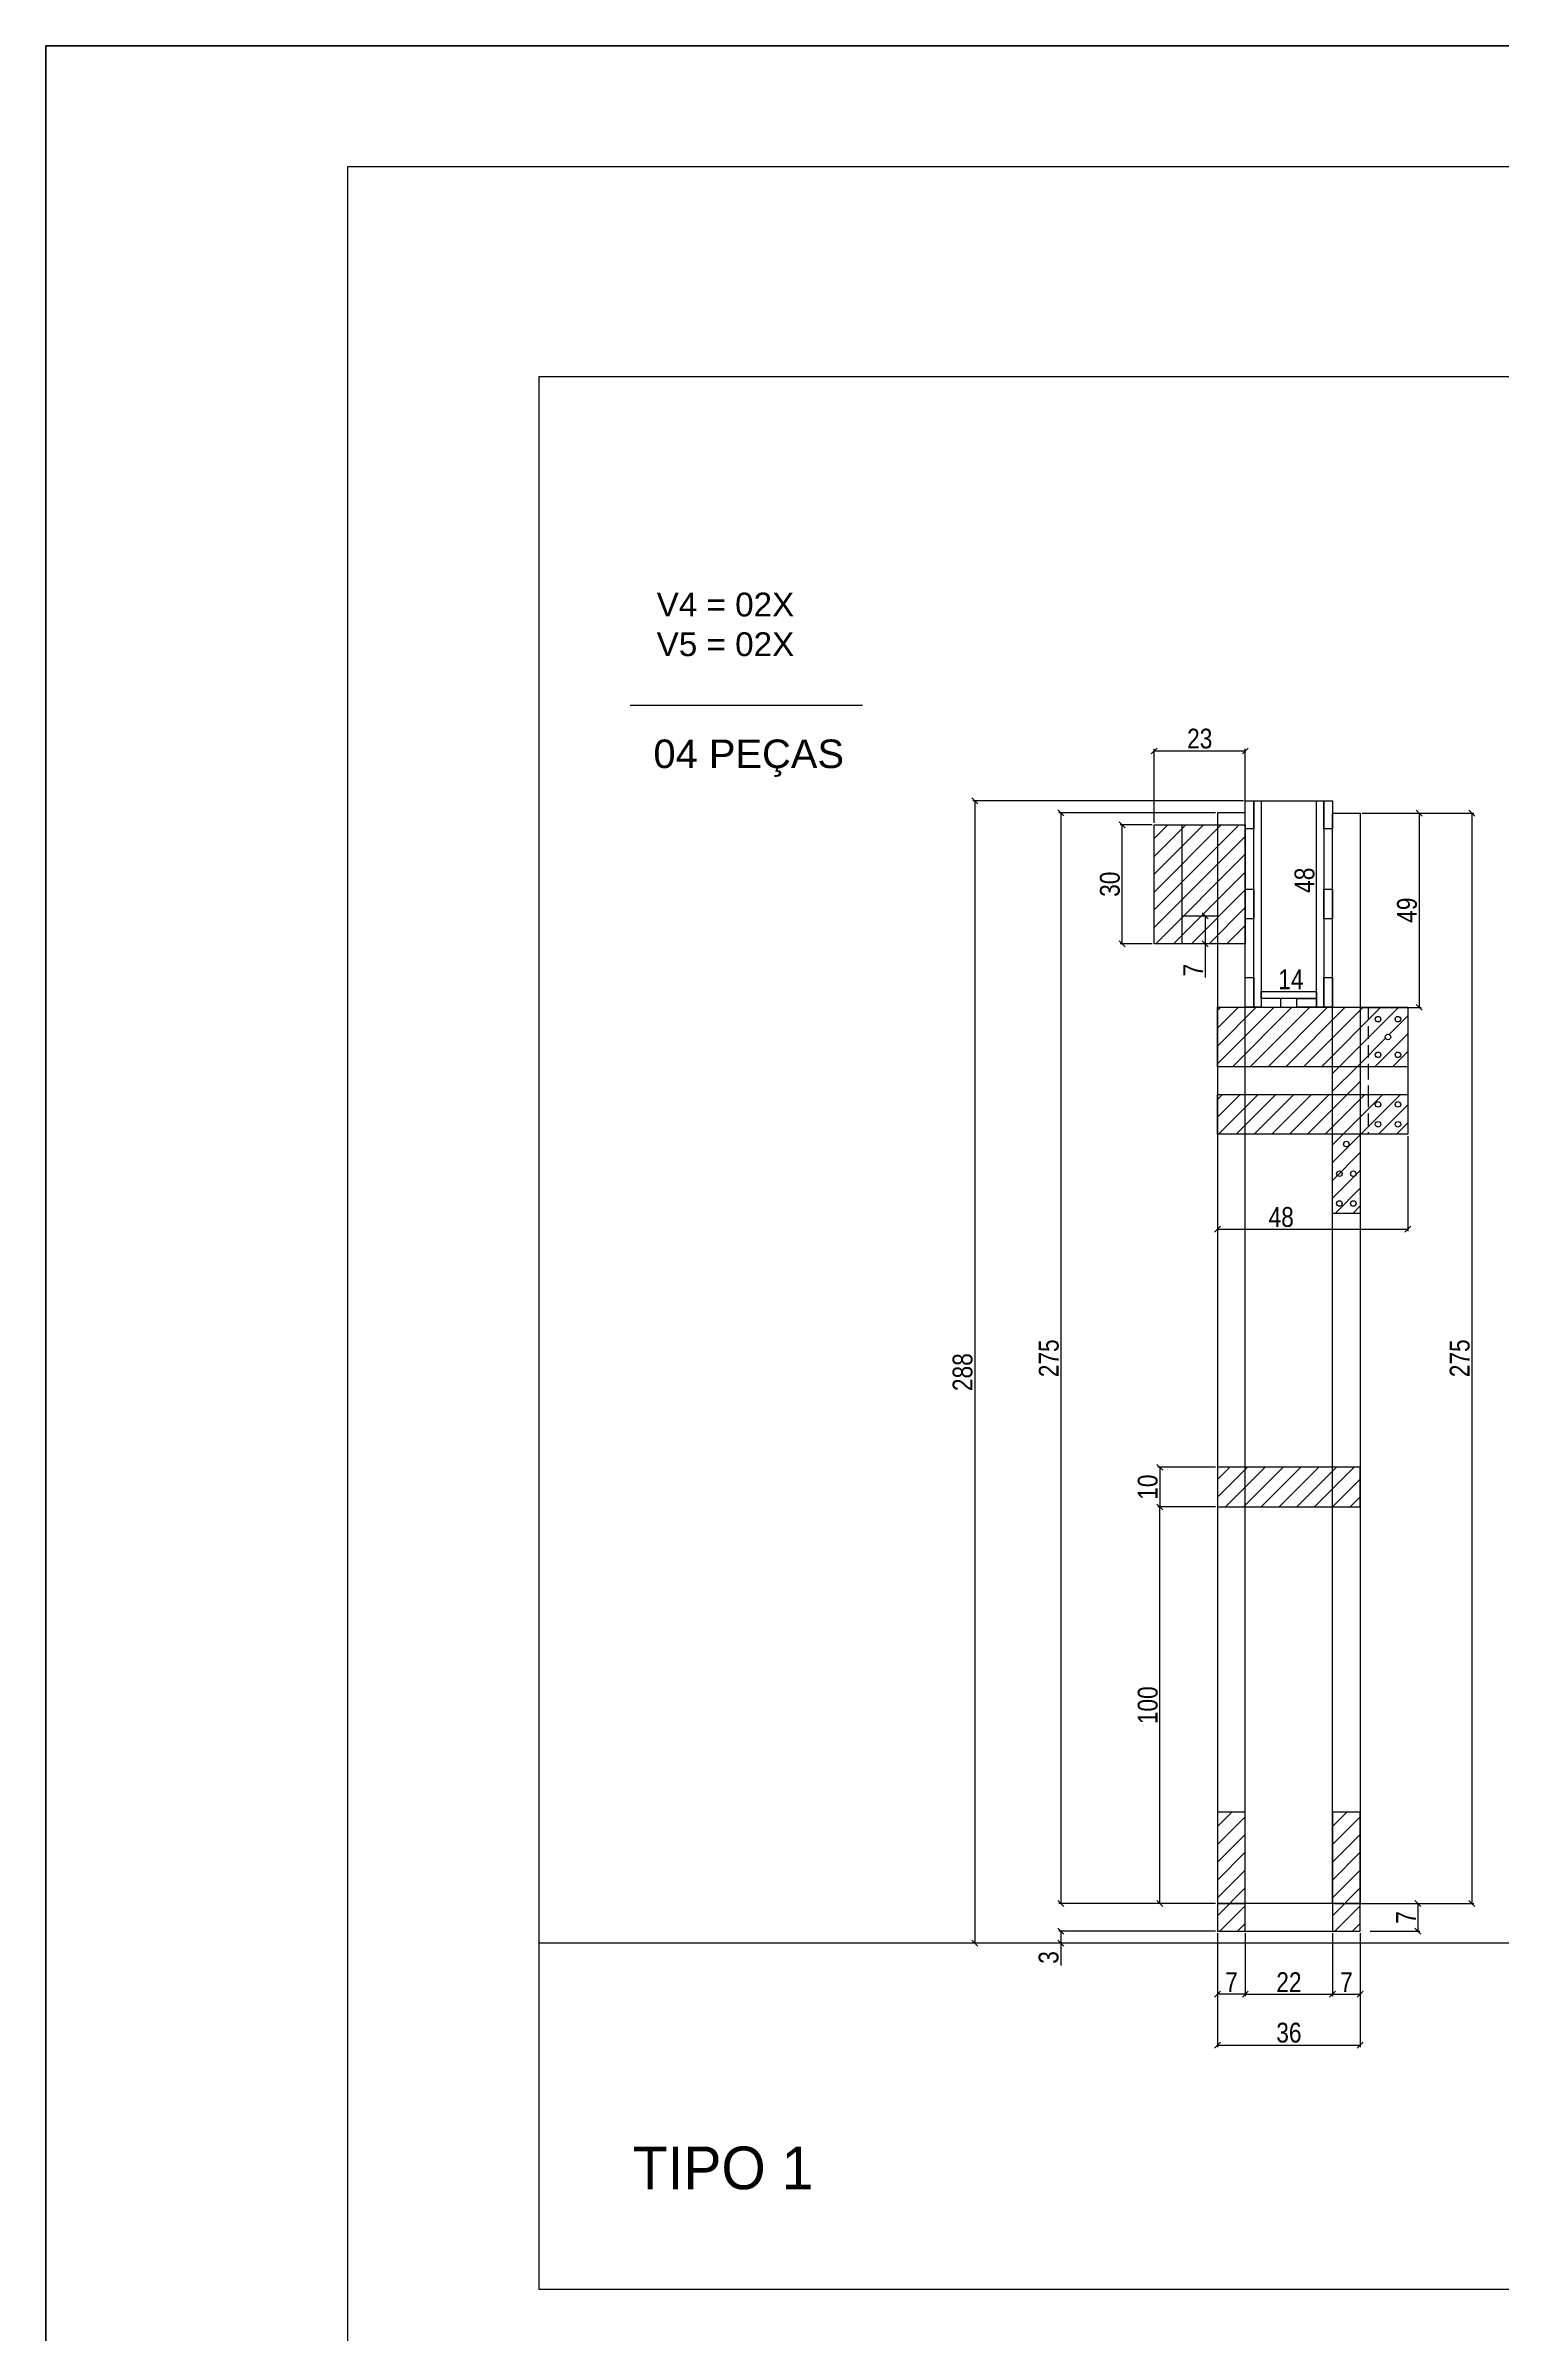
# Model space of a CAD drawing. Extents: x 23583 to 161354, y 153625 to 213918.
# Drawn here: x 29518 to 30253, y 212764 to 213918 of the extents above; entities that cross this region are included whole.
import ezdxf

# ---------------------------------------------------------------- set-up
doc = ezdxf.new("R2010")
doc.units = 0
doc.header["$PDMODE"] = 34
doc.header["$PDSIZE"] = 5
doc.linetypes.add('DASHED2', pattern=[9.525, 6.35, -3.175])
doc.layers.get('0').update_dxf_attribs({"linetype": 'CONTINUOUS'})
doc.layers.get('DEFPOINTS').update_dxf_attribs({"linetype": 'CONTINUOUS'})
for name, color, linetype in [('COTA', 241, 'CONTINUOUS'), ('detalhes', 4, 'CONTINUOUS'), ('HACHURA', 8, 'CONTINUOUS'), ('TIRAS REESCORAMENTO', 252, 'CONTINUOUS'), ('VIGAS', 3, 'CONTINUOUS')]:
    doc.layers.add(name, color=color, linetype=linetype)
doc.layers.add('FOLHA', color=255, linetype='CONTINUOUS', lineweight=40)
doc.styles.add('COTA TECNICA 2X', font='techl___.ttf', dxfattribs={"height": 10})
doc.styles.add('R80-50', font='arial.ttf', dxfattribs={"height": 10})
doc.styles.add('ROMAS860', font='ROMAS860.SHX', dxfattribs={"height": 8.5})
doc.dimstyles.new('SECAO', dxfattribs={"dimscale": 0.333333, "dimtxt": 5, "dimasz": 9, "dimexe": 3, "dimexo": 3, "dimgap": 3, "dimtad": 1, "dimdec": 1, "dimlfac": 0.5, "dimzin": 12, "dimdsep": 46, "dimtxsty": 'COTA TECNICA 2X', "dimblk1": 'OBLIQUE', "dimblk2": 'OBLIQUE', "dimsah": 1, "dimcen": 0.9, "dimclrd": 4, "dimclre": 4, "dimclrt": 240, "dimadec": 1, "dimazin": 3, "dimtfac": 1, "dimtdec": 1, "dimtmove": 0, "dimatfit": 3, "dimfxl": 1, "dimtolj": 1, "dimtzin": 12, "dimarcsym": 0})
pattern_1 = [(45, (6507.725, 15109.911), (-4.49012806, 4.49012806), [])]

# ---------------------------------------------------------------- blocks, each defined once
blk = doc.blocks.new('_Oblique')
at = {"color": 0, "linetype": 'ByBlock', "lineweight": -2}
blk.add_line((-0.5, -0.5), (0.5, 0.5), dxfattribs=at)
blk = doc.blocks.new('*D2805')
at = {"layer": 'DEFPOINTS', "color": 0, "transparency": 16777216}
for p in [(30109.6, 213531.3), (30030.6, 212981.2), (30109.6, 212981.2)]:
    blk.add_point(p, dxfattribs=at)
at = {"layer": 'detalhes', "color": 4, "lineweight": -2, "transparency": 16777216}
for p, q in [((30108.6, 213531.3), (30029.6, 213531.3)), ((30030.6, 213531.3), (30030.6, 212981.2)), ((30108.6, 212981.2), (30029.6, 212981.2))]:
    blk.add_line(p, q, dxfattribs=at)
at = {"layer": 'detalhes', "color": 4, "lineweight": -2, "transparency": 16777216, "xscale": 3, "yscale": 3, "zscale": 3}
for p, rotation in [((30030.6, 213531.3), 90), ((30030.6, 212981.2), 270)]:
    blk.add_blockref('_Oblique', p, dxfattribs=dict(at, rotation=rotation))
at = {"layer": 'detalhes', "color": 240, "transparency": 16777216, "insert": (30024.5, 213256.2), "char_height": 10, "attachment_point": 5, "rotation": 90, "style": 'COTA TECNICA 2X'}
blk.add_mtext('\\A1;275', dxfattribs=at)
blk = doc.blocks.new('*D2806')
at = {"layer": 'DEFPOINTS', "color": 0, "transparency": 16777216}
for p in [(30109.6, 212967.2), (30181.6, 212967.2), (30181.6, 212909.7)]:
    blk.add_point(p, dxfattribs=at)
at = {"layer": 'detalhes', "color": 4, "lineweight": -2, "transparency": 16777216}
for p, q in [((30109.6, 212966.2), (30109.6, 212908.7)), ((30181.6, 212966.2), (30181.6, 212908.7)), ((30109.6, 212909.7), (30181.6, 212909.7))]:
    blk.add_line(p, q, dxfattribs=at)
at = {"layer": 'detalhes', "color": 4, "lineweight": -2, "transparency": 16777216, "xscale": 3, "yscale": 3, "zscale": 3, "rotation": 180}
blk.add_blockref('_Oblique', (30109.6, 212909.7), dxfattribs=at)
at = {"layer": 'detalhes', "color": 4, "lineweight": -2, "transparency": 16777216, "xscale": 3, "yscale": 3, "zscale": 3}
blk.add_blockref('_Oblique', (30181.6, 212909.7), dxfattribs=at)
at = {"layer": 'detalhes', "color": 240, "transparency": 16777216, "insert": (30145.6, 212916), "char_height": 10, "attachment_point": 5, "style": 'COTA TECNICA 2X'}
blk.add_mtext('\\A1;36', dxfattribs=at)
blk = doc.blocks.new('*D2807')
at = {"layer": 'DEFPOINTS', "color": 0, "transparency": 16777216}
for p in [(30123.6, 212967.2), (30167.6, 212967.2), (30167.6, 212935.5)]:
    blk.add_point(p, dxfattribs=at)
at = {"layer": 'detalhes', "color": 4, "lineweight": -2, "transparency": 16777216}
for p, q in [((30123.6, 212966.2), (30123.6, 212934.5)), ((30167.6, 212966.2), (30167.6, 212934.5)), ((30123.6, 212935.5), (30167.6, 212935.5))]:
    blk.add_line(p, q, dxfattribs=at)
at = {"layer": 'detalhes', "color": 4, "lineweight": -2, "transparency": 16777216, "xscale": 3, "yscale": 3, "zscale": 3, "rotation": 180}
blk.add_blockref('_Oblique', (30123.6, 212935.5), dxfattribs=at)
at = {"layer": 'detalhes', "color": 4, "lineweight": -2, "transparency": 16777216, "xscale": 3, "yscale": 3, "zscale": 3}
blk.add_blockref('_Oblique', (30167.6, 212935.5), dxfattribs=at)
at = {"layer": 'detalhes', "color": 240, "transparency": 16777216, "insert": (30145.6, 212941.5), "char_height": 10, "attachment_point": 5, "style": 'COTA TECNICA 2X'}
blk.add_mtext('\\A1;22', dxfattribs=at)
blk = doc.blocks.new('*D2808')
at = {"layer": 'DEFPOINTS', "color": 0, "transparency": 16777216}
for p in [(30167.6, 212935.5), (30181.6, 212935.5), (30181.6, 212935.5)]:
    blk.add_point(p, dxfattribs=at)
at = {"layer": 'detalhes', "color": 4, "lineweight": -2, "transparency": 16777216}
blk.add_line((30167.6, 212935.5), (30181.6, 212935.5), dxfattribs=at)
at = {"layer": 'detalhes', "color": 4, "lineweight": -2, "transparency": 16777216, "xscale": 3, "yscale": 3, "zscale": 3, "rotation": 180}
blk.add_blockref('_Oblique', (30167.6, 212935.5), dxfattribs=at)
at = {"layer": 'detalhes', "color": 4, "lineweight": -2, "transparency": 16777216, "xscale": 3, "yscale": 3, "zscale": 3}
blk.add_blockref('_Oblique', (30181.6, 212935.5), dxfattribs=at)
at = {"layer": 'detalhes', "color": 240, "transparency": 16777216, "insert": (30174.6, 212941.5), "char_height": 10, "attachment_point": 5, "style": 'COTA TECNICA 2X'}
blk.add_mtext('\\A1;7', dxfattribs=at)
blk = doc.blocks.new('*D2809')
at = {"layer": 'DEFPOINTS', "color": 0, "transparency": 16777216}
for p in [(30109.6, 212935.5), (30109.6, 212935.5), (30123.6, 212935.5)]:
    blk.add_point(p, dxfattribs=at)
at = {"layer": 'detalhes', "color": 4, "lineweight": -2, "transparency": 16777216}
blk.add_line((30123.6, 212935.5), (30109.6, 212935.5), dxfattribs=at)
at = {"layer": 'detalhes', "color": 4, "lineweight": -2, "transparency": 16777216, "xscale": 3, "yscale": 3, "zscale": 3, "rotation": 180}
blk.add_blockref('_Oblique', (30109.6, 212935.5), dxfattribs=at)
at = {"layer": 'detalhes', "color": 4, "lineweight": -2, "transparency": 16777216, "xscale": 3, "yscale": 3, "zscale": 3}
blk.add_blockref('_Oblique', (30123.6, 212935.5), dxfattribs=at)
at = {"layer": 'detalhes', "color": 240, "transparency": 16777216, "insert": (30116.6, 212941.5), "char_height": 10, "attachment_point": 5, "style": 'COTA TECNICA 2X'}
blk.add_mtext('\\A1;7', dxfattribs=at)
blk = doc.blocks.new('*D2810')
at = {"layer": 'DEFPOINTS', "color": 0, "transparency": 16777216}
for p in [(30109.6, 213201.2), (30080.5, 213181.2), (30109.6, 213181.2)]:
    blk.add_point(p, dxfattribs=at)
at = {"layer": 'detalhes', "color": 4, "lineweight": -2, "transparency": 16777216}
for p, q in [((30108.6, 213201.2), (30079.5, 213201.2)), ((30080.5, 213201.2), (30080.5, 213181.2)), ((30108.6, 213181.2), (30079.5, 213181.2))]:
    blk.add_line(p, q, dxfattribs=at)
at = {"layer": 'detalhes', "color": 4, "lineweight": -2, "transparency": 16777216, "xscale": 3, "yscale": 3, "zscale": 3}
for p, rotation in [((30080.5, 213201.2), 90), ((30080.5, 213181.2), 270)]:
    blk.add_blockref('_Oblique', p, dxfattribs=dict(at, rotation=rotation))
at = {"layer": 'detalhes', "color": 240, "transparency": 16777216, "insert": (30074.4, 213191.2), "char_height": 10, "attachment_point": 5, "rotation": 90, "style": 'COTA TECNICA 2X'}
blk.add_mtext('\\A1;10', dxfattribs=at)
blk = doc.blocks.new('*D2811')
at = {"layer": 'DEFPOINTS', "color": 0, "transparency": 16777216}
for p in [(30181.6, 213531.2), (30181.6, 213433.2), (30211.3, 213433.2)]:
    blk.add_point(p, dxfattribs=at)
at = {"layer": 'detalhes', "color": 4, "lineweight": -2, "transparency": 16777216}
for p, q in [((30182.6, 213531.2), (30212.3, 213531.2)), ((30211.3, 213531.2), (30211.3, 213433.2)), ((30182.6, 213433.2), (30212.3, 213433.2))]:
    blk.add_line(p, q, dxfattribs=at)
at = {"layer": 'detalhes', "color": 4, "lineweight": -2, "transparency": 16777216, "xscale": 3, "yscale": 3, "zscale": 3}
for p, rotation in [((30211.3, 213531.2), 90), ((30211.3, 213433.2), 270)]:
    blk.add_blockref('_Oblique', p, dxfattribs=dict(at, rotation=rotation))
at = {"layer": 'detalhes', "color": 240, "transparency": 16777216, "insert": (30205.2, 213482.2), "char_height": 10, "attachment_point": 5, "rotation": 90, "style": 'COTA TECNICA 2X'}
blk.add_mtext('\\A1;49', dxfattribs=at)
blk = doc.blocks.new('*D2812')
at = {"layer": 'DEFPOINTS', "color": 0, "transparency": 16777216}
for p in [(30123.6, 213537.3), (29987.1, 212961.2), (30109.6, 212961.2)]:
    blk.add_point(p, dxfattribs=at)
at = {"layer": 'detalhes', "color": 4, "lineweight": -2, "transparency": 16777216}
for p, q in [((30122.6, 213537.3), (29986.1, 213537.3)), ((29987.1, 213537.3), (29987.1, 212961.2)), ((30108.6, 212961.2), (29986.1, 212961.2))]:
    blk.add_line(p, q, dxfattribs=at)
at = {"layer": 'detalhes', "color": 4, "lineweight": -2, "transparency": 16777216, "xscale": 3, "yscale": 3, "zscale": 3}
for p, rotation in [((29987.1, 213537.3), 90), ((29987.1, 212961.2), 270)]:
    blk.add_blockref('_Oblique', p, dxfattribs=dict(at, rotation=rotation))
at = {"layer": 'detalhes', "color": 240, "transparency": 16777216, "insert": (29981, 213249.2), "char_height": 10, "attachment_point": 5, "rotation": 90, "style": 'COTA TECNICA 2X'}
blk.add_mtext('\\A1;288', dxfattribs=at)
blk = doc.blocks.new('*D2813')
at = {"layer": 'DEFPOINTS', "color": 0, "transparency": 16777216}
for p in [(30109.6, 212967.2), (30030.6, 212961.2), (30109.6, 212961.2)]:
    blk.add_point(p, dxfattribs=at)
at = {"layer": 'detalhes', "color": 4, "lineweight": -2, "transparency": 16777216}
for p, q in [((30108.6, 212967.2), (30029.6, 212967.2)), ((30030.6, 212967.2), (30030.6, 212961.2)), ((30108.6, 212961.2), (30029.6, 212961.2)), ((30030.6, 212961.2), (30030.6, 212949.9))]:
    blk.add_line(p, q, dxfattribs=at)
at = {"layer": 'detalhes', "color": 4, "lineweight": -2, "transparency": 16777216, "xscale": 3, "yscale": 3, "zscale": 3}
for p, rotation in [((30030.6, 212967.2), 90), ((30030.6, 212961.2), 270)]:
    blk.add_blockref('_Oblique', p, dxfattribs=dict(at, rotation=rotation))
at = {"layer": 'detalhes', "color": 240, "transparency": 16777216, "insert": (30024.4, 212954), "char_height": 10, "attachment_point": 5, "rotation": 90, "style": 'COTA TECNICA 2X'}
blk.add_mtext('\\A1;3', dxfattribs=at)
blk = doc.blocks.new('*D2799')
at = {"layer": 'DEFPOINTS', "color": 0, "transparency": 16777216}
for p in [(30146.6, 213537.3), (30159.6, 213537.3), (30146.6, 213441.2)]:
    blk.add_point(p, dxfattribs=at)
at = {"layer": 'detalhes', "color": 240, "transparency": 16777216, "insert": (30153.5, 213497.3), "char_height": 10, "attachment_point": 5, "rotation": 90, "style": 'COTA TECNICA 2X'}
blk.add_mtext('\\A1;48', dxfattribs=at)
blk = doc.blocks.new('*D2800')
at = {"layer": 'DEFPOINTS', "color": 0, "transparency": 16777216}
for p in [(30131.6, 213441.2), (30159.6, 213441.2), (30159.6, 213441.2)]:
    blk.add_point(p, dxfattribs=at)
at = {"layer": 'detalhes', "color": 240, "transparency": 16777216, "insert": (30146.6, 213447.3), "char_height": 10, "attachment_point": 5, "style": 'COTA TECNICA 2X'}
blk.add_mtext('\\A1;14', dxfattribs=at)
blk = doc.blocks.new('*D2801')
at = {"layer": 'DEFPOINTS', "color": 0, "transparency": 16777216}
for p in [(30080.5, 213181.2), (30109.6, 213181.2), (30108.6, 212981.2)]:
    blk.add_point(p, dxfattribs=at)
at = {"layer": 'detalhes', "color": 4, "lineweight": -2, "transparency": 16777216}
for p, q in [((30108.6, 213181.2), (30079.5, 213181.2)), ((30080.5, 212981.2), (30080.5, 213181.2)), ((30107.6, 212981.2), (30079.5, 212981.2))]:
    blk.add_line(p, q, dxfattribs=at)
at = {"layer": 'detalhes', "color": 4, "lineweight": -2, "transparency": 16777216, "xscale": 3, "yscale": 3, "zscale": 3}
for p, rotation in [((30080.5, 213181.2), 90), ((30080.5, 212981.2), 270)]:
    blk.add_blockref('_Oblique', p, dxfattribs=dict(at, rotation=rotation))
at = {"layer": 'detalhes', "color": 240, "transparency": 16777216, "insert": (30074.4, 213081.2), "char_height": 10, "attachment_point": 5, "rotation": 90, "style": 'COTA TECNICA 2X'}
blk.add_mtext('\\A1;100', dxfattribs=at)
blk = doc.blocks.new('*D2802')
at = {"layer": 'DEFPOINTS', "color": 0, "transparency": 16777216}
for p in [(30109.6, 213393.2), (30205.6, 213369.2), (30205.6, 213321.3)]:
    blk.add_point(p, dxfattribs=at)
at = {"layer": 'detalhes', "color": 4, "lineweight": -2, "transparency": 16777216}
for p, q in [((30109.6, 213392.2), (30109.6, 213320.3)), ((30205.6, 213368.2), (30205.6, 213320.3)), ((30109.6, 213321.3), (30205.6, 213321.3))]:
    blk.add_line(p, q, dxfattribs=at)
at = {"layer": 'detalhes', "color": 4, "lineweight": -2, "transparency": 16777216, "xscale": 3, "yscale": 3, "zscale": 3, "rotation": 180}
blk.add_blockref('_Oblique', (30109.6, 213321.3), dxfattribs=at)
at = {"layer": 'detalhes', "color": 4, "lineweight": -2, "transparency": 16777216, "xscale": 3, "yscale": 3, "zscale": 3}
blk.add_blockref('_Oblique', (30205.6, 213321.3), dxfattribs=at)
at = {"layer": 'detalhes', "color": 240, "transparency": 16777216, "insert": (30141.7, 213327.4), "char_height": 10, "attachment_point": 5, "style": 'COTA TECNICA 2X'}
blk.add_mtext('\\A1;48', dxfattribs=at)
blk = doc.blocks.new('*D2803')
at = {"layer": 'DEFPOINTS', "color": 0, "transparency": 16777216}
for p in [(30182.6, 213531.2), (30182.6, 212981.2), (30237.9, 212981.2)]:
    blk.add_point(p, dxfattribs=at)
at = {"layer": 'detalhes', "color": 4, "lineweight": -2, "transparency": 16777216}
for p, q in [((30183.6, 213531.2), (30238.9, 213531.2)), ((30237.9, 213531.2), (30237.9, 212981.2)), ((30183.6, 212981.2), (30238.9, 212981.2))]:
    blk.add_line(p, q, dxfattribs=at)
at = {"layer": 'detalhes', "color": 4, "lineweight": -2, "transparency": 16777216, "xscale": 3, "yscale": 3, "zscale": 3}
for p, rotation in [((30237.9, 213531.2), 90), ((30237.9, 212981.2), 270)]:
    blk.add_blockref('_Oblique', p, dxfattribs=dict(at, rotation=rotation))
at = {"layer": 'detalhes', "color": 240, "transparency": 16777216, "insert": (30231.8, 213256.2), "char_height": 10, "attachment_point": 5, "rotation": 90, "style": 'COTA TECNICA 2X'}
blk.add_mtext('\\A1;275', dxfattribs=at)
blk = doc.blocks.new('*D2804')
at = {"layer": 'DEFPOINTS', "color": 0, "transparency": 16777216}
for p in [(30167.6, 212981.2), (30185.6, 212967.2), (30210.7, 212967.2)]:
    blk.add_point(p, dxfattribs=at)
at = {"layer": 'detalhes', "color": 4, "lineweight": -2, "transparency": 16777216}
for p, q in [((30168.6, 212981.2), (30211.7, 212981.2)), ((30210.7, 212981.2), (30210.7, 212967.2)), ((30186.6, 212967.2), (30211.7, 212967.2))]:
    blk.add_line(p, q, dxfattribs=at)
at = {"layer": 'detalhes', "color": 4, "lineweight": -2, "transparency": 16777216, "xscale": 3, "yscale": 3, "zscale": 3}
for p, rotation in [((30210.7, 212981.2), 90), ((30210.7, 212967.2), 270)]:
    blk.add_blockref('_Oblique', p, dxfattribs=dict(at, rotation=rotation))
at = {"layer": 'detalhes', "color": 240, "transparency": 16777216, "insert": (30204.7, 212974.2), "char_height": 10, "attachment_point": 5, "rotation": 90, "style": 'COTA TECNICA 2X'}
blk.add_mtext('\\A1;7', dxfattribs=at)
blk = doc.blocks.new('*D2814')
at = {"layer": 'DEFPOINTS', "color": 0, "transparency": 16777216}
for p in [(30061.5, 213525.3), (30077.6, 213525.3), (30077.6, 213465.3)]:
    blk.add_point(p, dxfattribs=at)
at = {"layer": 'detalhes', "color": 4, "lineweight": -2, "transparency": 16777216}
for p, q in [((30076.6, 213525.3), (30060.5, 213525.3)), ((30061.5, 213465.3), (30061.5, 213525.3)), ((30076.6, 213465.3), (30060.5, 213465.3))]:
    blk.add_line(p, q, dxfattribs=at)
at = {"layer": 'detalhes', "color": 4, "lineweight": -2, "transparency": 16777216, "xscale": 3, "yscale": 3, "zscale": 3}
for p, rotation in [((30061.5, 213525.3), 90), ((30061.5, 213465.3), 270)]:
    blk.add_blockref('_Oblique', p, dxfattribs=dict(at, rotation=rotation))
at = {"layer": 'detalhes', "color": 240, "transparency": 16777216, "insert": (30055.3, 213495.3), "char_height": 10, "attachment_point": 5, "rotation": 90, "style": 'COTA TECNICA 2X'}
blk.add_mtext('\\A1;30', dxfattribs=at)
blk = doc.blocks.new('*D2815')
at = {"layer": 'DEFPOINTS', "color": 0, "transparency": 16777216}
for p in [(30123.6, 213562.5), (30123.6, 213531.3), (30077.6, 213525.3)]:
    blk.add_point(p, dxfattribs=at)
at = {"layer": 'detalhes', "color": 4, "lineweight": -2, "transparency": 16777216}
for p, q in [((30077.6, 213526.3), (30077.6, 213563.5)), ((30077.6, 213562.5), (30123.6, 213562.5)), ((30123.6, 213532.3), (30123.6, 213563.5))]:
    blk.add_line(p, q, dxfattribs=at)
at = {"layer": 'detalhes', "color": 4, "lineweight": -2, "transparency": 16777216, "xscale": 3, "yscale": 3, "zscale": 3, "rotation": 180}
blk.add_blockref('_Oblique', (30077.6, 213562.5), dxfattribs=at)
at = {"layer": 'detalhes', "color": 4, "lineweight": -2, "transparency": 16777216, "xscale": 3, "yscale": 3, "zscale": 3}
blk.add_blockref('_Oblique', (30123.6, 213562.5), dxfattribs=at)
at = {"layer": 'detalhes', "color": 240, "transparency": 16777216, "insert": (30100.6, 213568.7), "char_height": 10, "attachment_point": 5, "style": 'COTA TECNICA 2X'}
blk.add_mtext('\\A1;23', dxfattribs=at)
blk = doc.blocks.new('*D2816')
at = {"layer": 'DEFPOINTS', "color": 0, "transparency": 16777216}
for p in [(30104, 213479.3), (30103.4, 213465.3), (30104, 213465.3)]:
    blk.add_point(p, dxfattribs=at)
at = {"layer": 'detalhes', "color": 4, "lineweight": -2, "transparency": 16777216}
for p, q in [((30103, 213479.3), (30102.4, 213479.3)), ((30103.4, 213479.3), (30103.4, 213465.3)), ((30103, 213465.3), (30102.4, 213465.3)), ((30103.4, 213465.3), (30103.4, 213448.2))]:
    blk.add_line(p, q, dxfattribs=at)
at = {"layer": 'detalhes', "color": 4, "lineweight": -2, "transparency": 16777216, "xscale": 3, "yscale": 3, "zscale": 3}
for p, rotation in [((30103.4, 213479.3), 90), ((30103.4, 213465.3), 270)]:
    blk.add_blockref('_Oblique', p, dxfattribs=dict(at, rotation=rotation))
at = {"layer": 'detalhes', "color": 240, "transparency": 16777216, "insert": (30097.3, 213452), "char_height": 10, "attachment_point": 5, "rotation": 90, "style": 'COTA TECNICA 2X'}
blk.add_mtext('\\A1;7', dxfattribs=at)

msp = doc.modelspace()

# ---------------------------------------------------------------- hatches: boundary and pattern name
at = {"layer": 'COTA'}
h = msp.add_hatch(dxfattribs=at)
h.set_pattern_fill('ANSI31', color=256, scale=2, style=0)
h.set_pattern_definition([(45, (10466.6496, 208401.51), (-4.490128, 4.490128), [])])
h.paths.add_polyline_path([(30123.58, 213465.28), (30077.58, 213465.28), (30077.58, 213525.28), (30123.58, 213525.28)])
h = msp.add_hatch(dxfattribs=at)
h.set_pattern_fill('ANSI31', color=256, scale=2, style=0)
h.set_pattern_definition(pattern_1)
h.paths.add_polyline_path([(30205.58, 213433.23), (30109.58, 213433.23), (30109.58, 213403.23), (30205.58, 213403.23)])
edge = h.paths.add_edge_path(flags=16)
edge.add_arc((30190.58, 213409.23), 1.4, 0, 360)
edge = h.paths.add_edge_path(flags=16)
edge.add_arc((30195.58, 213418.23), 1.4, 0, 360)
edge = h.paths.add_edge_path(flags=16)
edge.add_arc((30190.58, 213427.23), 1.4, 0, 360)
edge = h.paths.add_edge_path(flags=16)
edge.add_arc((30200.58, 213409.23), 1.4, 0, 360)
edge = h.paths.add_edge_path(flags=16)
edge.add_arc((30200.58, 213427.23), 1.4, 0, 360)
h = msp.add_hatch(dxfattribs=at)
h.set_pattern_fill('ANSI31', color=256, scale=2, style=0)
h.set_pattern_definition(pattern_1)
h.paths.add_polyline_path([(30167.58, 213403.23), (30167.58, 213389.23), (30181.58, 213389.23), (30181.58, 213403.23)])
h = msp.add_hatch(dxfattribs=at)
h.set_pattern_fill('ANSI31', color=256, scale=2, style=0)
h.set_pattern_definition(pattern_1)
h.paths.add_polyline_path([(30205.58, 213389.23), (30109.58, 213389.23), (30109.58, 213369.23), (30205.58, 213369.23)])
edge = h.paths.add_edge_path(flags=16)
edge.add_arc((30190.58, 213384.23), 1.4, 0, 360)
edge = h.paths.add_edge_path(flags=16)
edge.add_arc((30190.58, 213374.23), 1.4, 0, 360)
edge = h.paths.add_edge_path(flags=16)
edge.add_arc((30200.58, 213384.23), 1.4, 0, 360)
edge = h.paths.add_edge_path(flags=16)
edge.add_arc((30200.58, 213374.23), 1.4, 0, 360)
h = msp.add_hatch(dxfattribs=at)
h.set_pattern_fill('ANSI31', color=256, scale=2, style=0)
h.set_pattern_definition(pattern_1)
h.paths.add_polyline_path([(30167.58, 213329.29), (30181.58, 213329.29), (30181.58, 213369.23), (30167.58, 213369.23)])
h = msp.add_hatch(dxfattribs=at)
h.set_pattern_fill('ANSI31', color=256, scale=2, style=0)
h.set_pattern_definition([(45, (6507.725, 15079.911), (-4.49012806, 4.49012806), [])])
h.paths.add_polyline_path([(30181.58, 213201.21), (30109.58, 213201.21), (30109.58, 213181.21), (30181.58, 213181.21)])
h = msp.add_hatch(dxfattribs=at)
h.set_pattern_fill('ANSI31', color=256, scale=2, style=0)
h.set_pattern_definition([(45, (10265.3586, 207158.0003), (-4.490128, 4.490128), [])])
h.paths.add_polyline_path([(30109.58, 212967.19), (30123.58, 212967.19), (30123.58, 213027.19), (30109.58, 213027.19)])
h = msp.add_hatch(dxfattribs=at)
h.set_pattern_fill('ANSI31', color=256, scale=2, style=0)
h.set_pattern_definition([(45, (10323.3586, 207158.0003), (-4.490128, 4.490128), [])])
h.paths.add_polyline_path([(30167.58, 212967.19), (30181.58, 212967.19), (30181.58, 213027.19), (30167.58, 213027.19)])

# ---------------------------------------------------------------- linework, layer by layer
at = {"color": 30}
for p, q in [((29670.84, 213857.22), (35029.57, 213857.22)), ((29670.84, 210357.89), (29670.84, 213857.22))]:
    msp.add_line(p, q, dxfattribs=at)
at = {"linetype": 'Continuous'}
for p, q in [((30091.58, 213525.28), (30091.58, 213465.28)), ((30091.58, 213479.28), (30109.58, 213479.28)), ((30205.58, 213403.23), (30205.58, 213389.23))]:
    msp.add_line(p, q, dxfattribs=at)
msp.add_line((30181.58, 213329.29), (30167.58, 213329.29))
for points in [[(30109.58, 212981.19), (30123.58, 212981.19), (30123.58, 213531.28), (30109.58, 213531.28)], [(30181.58, 212981.19), (30167.58, 212981.19), (30167.58, 213531.16), (30181.58, 213531.16)], [(30123.58, 213465.28), (30077.58, 213465.28), (30077.58, 213525.28), (30123.58, 213525.28)], [(30205.58, 213403.23), (30109.58, 213403.23), (30109.58, 213433.23), (30205.58, 213433.23)], [(30205.58, 213369.23), (30109.58, 213369.23), (30109.58, 213389.23), (30205.58, 213389.23)], [(30109.58, 212967.19), (30123.58, 212967.19), (30123.58, 213027.19), (30109.58, 213027.19)], [(30167.58, 212967.19), (30181.58, 212967.19), (30181.58, 213027.19), (30167.58, 213027.19)]]:
    msp.add_lwpolyline(points, close=True, dxfattribs=at)
for points in [[(30109.58, 213181.21), (30181.58, 213181.21), (30181.58, 213201.21), (30109.58, 213201.21), (30109.58, 213181.21)], [(30131.58, 212967.19), (30181.58, 212967.19), (30181.58, 212981.19), (30109.58, 212981.19), (30109.58, 212967.19), (30131.58, 212967.19)]]:
    msp.add_lwpolyline(points, dxfattribs=at)
for centre in [(30190.58, 213427.23), (30200.58, 213427.23), (30195.58, 213418.23), (30190.58, 213409.23), (30200.58, 213409.23), (30190.58, 213384.23), (30200.58, 213384.23), (30190.58, 213374.23), (30200.58, 213374.23), (30174.58, 213364.23), (30171.08, 213349.26), (30178.08, 213349.26), (30171.08, 213334.29), (30178.08, 213334.29)]:
    msp.add_circle(centre, 1.4)
at = {"layer": 'COTA', "linetype": 'DASHED2'}
for p, q in [((30185.58, 213433.23), (30185.58, 213403.23)), ((30185.58, 213403.23), (30185.58, 213389.23)), ((30185.58, 213389.23), (30185.58, 213369.23))]:
    msp.add_line(p, q, dxfattribs=at)
at = {"layer": 'FOLHA'}
for p, q in [((29518.43, 213918.18), (35090.53, 213918.18)), ((29518.43, 210296.93), (29518.43, 213918.18))]:
    msp.add_line(p, q, dxfattribs=at)
at = {"layer": 'HACHURA', "color": 7}
msp.add_line((29813.32, 213585.56), (29930.47, 213585.56), dxfattribs=at)
at = {"layer": 'TIRAS REESCORAMENTO', "linetype": 'ByBlock'}
for p, q in [((30131.58, 213537.28), (30159.58, 213537.28)), ((34975.73, 212961.19), (29767.28, 212961.19))]:
    msp.add_line(p, q, dxfattribs=at)
for points in [[(30123.58, 213537.28), (30127.98, 213537.28), (30127.98, 213523.28), (30123.58, 213523.28)], [(30163.18, 213537.28), (30167.58, 213537.28), (30167.58, 213523.28), (30163.18, 213523.28)], [(30123.58, 213492.76), (30127.98, 213492.76), (30127.98, 213477.76), (30123.58, 213477.76)], [(30163.18, 213492.76), (30167.58, 213492.76), (30167.58, 213477.76), (30163.18, 213477.76)], [(30123.58, 213448.23), (30127.98, 213448.23), (30127.98, 213433.23), (30123.58, 213433.23)], [(30159.58, 213437.63), (30131.58, 213437.63), (30131.58, 213441.23), (30159.58, 213441.23)], [(30163.18, 213448.23), (30167.58, 213448.23), (30167.58, 213433.23), (30163.18, 213433.23)], [(30141.54, 213433.23), (30141.54, 213437.63), (30131.58, 213437.63), (30131.58, 213433.23)], [(30149.61, 213433.23), (30149.61, 213437.63), (30159.58, 213437.63), (30159.58, 213433.23)]]:
    msp.add_lwpolyline(points, close=True, dxfattribs=at)
for points in [[(30131.58, 213433.23), (30127.98, 213433.23), (30127.98, 213537.28), (30131.58, 213537.28), (30131.58, 213433.23)], [(30163.18, 213433.23), (30159.58, 213433.23), (30159.58, 213537.28), (30163.18, 213537.28), (30163.18, 213433.23)]]:
    msp.add_lwpolyline(points, dxfattribs=at)
at = {"layer": 'VIGAS'}
msp.add_lwpolyline([(30391.56, 212786.58), (29767.28, 212786.58), (29767.28, 213751.37), (30391.56, 213751.37)], close=True, dxfattribs=at)

# ---------------------------------------------------------------- texts
at = {"layer": 'COTA', "color": 5, "style": 'ROMAS860'}
msp.add_text('TIPO 1', height=21.505, dxfattribs=at).set_placement((29814.57, 212837.1))
at = {"layer": 'VIGAS', "color": 7, "attachment_point": 1, "style": 'R80-50'}
for s, width, insert, char_height in [('V4 = 02X\\PV5 = 02X', 124.324, (29826.62, 213642.36), 12), ('04 PEÇAS', 162.221, (29825, 213568.27), 14.4)]:
    msp.add_mtext_dynamic_manual_height_columns(s, width=width, gutter_width=50, heights=[0], dxfattribs=dict(at, insert=insert, char_height=char_height))

# ---------------------------------------------------------------- dimensions: what is measured, and where the dimension line sits
at = {"layer": 'detalhes', "color": 3}
for base, p1, p2, picture, middle in [((30123.58, 213562.53), (30077.58, 213525.28), (30123.58, 213531.28), '*D2815', (30100.58, 213568.75)), ((30109.58, 212935.45), (30123.58, 212935.45), (30109.58, 212935.45), '*D2809', (30116.58, 212941.53))]:
    dim = msp.add_linear_dim(base=base, p1=p1, p2=p2, dimstyle='SECAO', dxfattribs=at)
    dim.commit()
    dim.dimension.update_dxf_attribs({"geometry": picture, "text_midpoint": middle})
for base, p1, p2, picture, middle in [((29987.11, 212961.19), (30123.58, 213537.28), (30109.58, 212961.19), '*D2812', (29981.02, 213249.24)), ((30030.62, 212981.19), (30109.58, 213531.28), (30109.58, 212981.19), '*D2805', (30024.51, 213256.24)), ((30211.33, 213433.23), (30181.58, 213531.16), (30181.58, 213433.23), '*D2811', (30205.23, 213482.2)), ((30237.87, 212981.19), (30182.58, 213531.16), (30182.58, 212981.19), '*D2803', (30231.76, 213256.18)), ((30061.54, 213525.28), (30077.58, 213465.28), (30077.58, 213525.28), '*D2814', (30055.32, 213495.28)), ((30080.48, 213181.21), (30109.58, 213201.21), (30109.58, 213181.21), '*D2810', (30074.37, 213191.21)), ((30080.48, 213181.21), (30108.58, 212981.19), (30109.58, 213181.21), '*D2801', (30074.37, 213081.2)), ((30210.72, 212967.19), (30167.58, 212981.19), (30185.63, 212967.19), '*D2804', (30204.65, 212974.19)), ((30030.62, 212961.19), (30109.58, 212967.19), (30109.58, 212961.19), '*D2813', (30024.4, 212954.03))]:
    dim = msp.add_linear_dim(base=base, p1=p1, p2=p2, angle=90, dimstyle='SECAO', dxfattribs=at)
    dim.commit()
    dim.dimension.update_dxf_attribs({"geometry": picture, "text_midpoint": middle})
dim = msp.add_linear_dim(base=(30159.58, 213537.28), p1=(30146.62, 213441.23), p2=(30146.62, 213537.28), angle=90, dimstyle='SECAO', override={"dimse1": 1, "dimse2": 1, "dimsd1": 1, "dimsd2": 1}, dxfattribs=at)
dim.commit()
dim.dimension.update_dxf_attribs({"geometry": '*D2799', "text_midpoint": (30159.58, 213497.33), "dimtype": 160})
dim = msp.add_linear_dim(base=(30103.39, 213465.28), p1=(30103.95, 213479.28), p2=(30103.95, 213465.28), angle=90, dimstyle='SECAO', dxfattribs=at)
dim.commit()
dim.dimension.update_dxf_attribs({"geometry": '*D2816', "text_midpoint": (30103.39, 213452.04), "dimtype": 160})
dim = msp.add_linear_dim(base=(30159.58, 213441.23), p1=(30131.58, 213441.23), p2=(30159.58, 213441.23), dimstyle='SECAO', override={"dimse1": 1, "dimse2": 1, "dimsd1": 1, "dimsd2": 1}, dxfattribs=at)
dim.commit()
dim.dimension.update_dxf_attribs({"geometry": '*D2800', "text_midpoint": (30146.62, 213441.23), "dimtype": 160})
for base, p1, p2, picture, middle in [((30205.58, 213321.31), (30109.58, 213393.23), (30205.58, 213369.23), '*D2802', (30141.71, 213321.31)), ((30181.58, 212909.73), (30109.58, 212967.19), (30181.58, 212967.19), '*D2806', (30145.58, 212909.73)), ((30167.58, 212935.45), (30123.58, 212967.19), (30167.58, 212967.19), '*D2807', (30145.58, 212935.45)), ((30181.58, 212935.45), (30167.58, 212935.45), (30181.58, 212935.45), '*D2808', (30174.58, 212935.45))]:
    dim = msp.add_linear_dim(base=base, p1=p1, p2=p2, dimstyle='SECAO', dxfattribs=at)
    dim.commit()
    dim.dimension.update_dxf_attribs({"geometry": picture, "text_midpoint": middle, "dimtype": 160})

doc.saveas('drawing.dxf')
